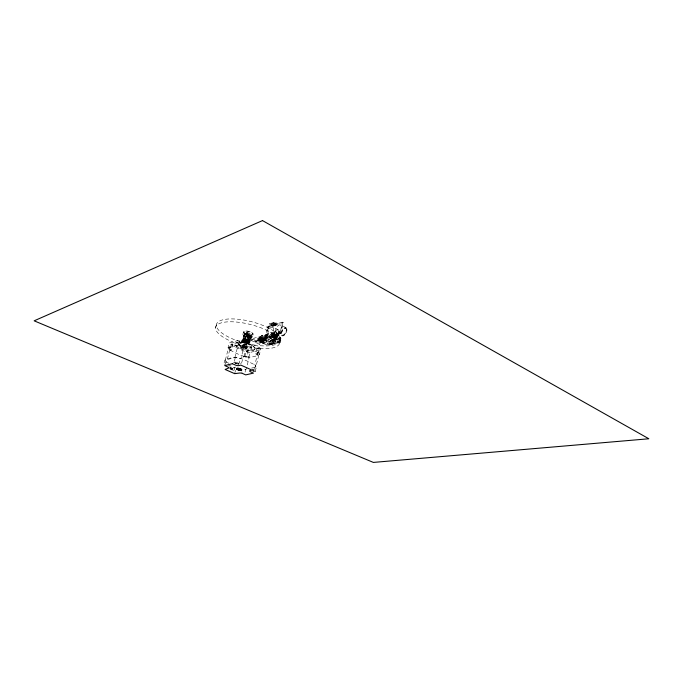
<?xml version="1.0" encoding="UTF-8"?>
<svg xmlns="http://www.w3.org/2000/svg" width="683" height="683" viewBox="0 0 683 683"><rect width="100%" height="100%" fill="white"/><g stroke="black" fill="none" stroke-linecap="round" stroke-linejoin="round"><path stroke-width="0.51" stroke-dasharray="3.42 2.56" d="M260.838 340.168L261.862 340.655A2.245 1.101 -64.4 0 0 262.639 342.362L263.937 342.012C263.467 334.952 269.623 337.18 265.713 342.857L262.921 341.526L261.973 341.713A2.254 1.101 -64.4 0 0 263.45 338.23A2.254 1.101 -64.4 0 0 261.179 339.272A2.254 1.101 -64.4 0 0 261.623 341.876C265.311 344.539 268.564 338.341 263.22 337.863M254.674 341.602C255.502 343.378 257.943 340.954 255.963 340.458C253.897 340.296 254.938 341.884 256.424 341.995M254.947 340.578L256.697 340.979M274.071 333.739C273.482 341.654 269.17 332.22 275.018 334.192C276.231 337.965 270.852 338.17 273.874 334.474A3.876 1.929 -64.1 0 1 277.981 330.401L278.212 330.521A3.876 1.929 -64.1 0 1 276.743 336.625A3.876 1.929 -64.1 0 1 274.071 334.525A3.876 1.929 -64.1 0 1 278.212 330.521M258.942 339.263L259.113 340.604L261.162 340.715C265.038 337.282 256.996 336.898 259.873 339.75L260.052 341.048L261.162 340.715M260.821 338.042L259.924 339.707M260.189 340.305C260.838 339.767 261.888 336.429 259.89 337.598M251.464 339.921L265.431 336.07L267.531 336.403L275.505 340.228L259.702 344.428L251.814 340.715L251.745 338.811L265.704 334.943L267.813 335.276L275.932 339.212L276.709 337.428L276.649 334.704L275.625 334.209L274.182 334.798M246.665 348.526L247.22 346.161M242.482 347.416L243.003 345.248M265.209 337.231L279.987 333.184L282.651 322.128L283.36 322.478L280.704 333.535L265.918 337.573L265.209 337.231L267.881 326.38L282.651 322.128M279.031 335.165L268.65 337.983L268.342 339.238L278.724 336.437L279.031 335.165L274.66 333.048L264.304 335.908L262.545 343.045L266.908 345.103L279.381 341.833L280.346 337.846L281.285 338.298L280.329 342.285L274.549 343.797L273.61 343.353L274.566 339.391L280.346 337.846M266.908 345.103L267.215 343.839L269.247 344.804L279.646 342.081L280.764 337.419L278.724 336.437M279.484 343.498A32.921 11.099 14.2 0 0 234.611 321.906A32.921 11.099 14.2 0 0 228.771 340.262A32.921 11.099 14.2 0 0 279.484 343.498L280.158 340.689A32.886 11.184 14.2 0 0 235.362 319.029A32.886 11.184 14.2 0 0 229.488 337.522A32.886 11.184 14.2 0 0 280.158 340.689M273.089 344.181L274.054 340.228L273.106 339.775L270.494 340.476L269.529 344.42L270.477 344.864L273.089 344.181L272.15 343.728L274.66 333.048M259.019 342.883L260.445 337.137L261.649 335.532L275.676 331.631L276.231 332.775L274.814 338.64L259.019 342.883L252.087 339.613L251.745 338.811M275.77 337.436L276.598 336.164L275.864 337.487L276.76 337.24L275.864 337.487M274.549 343.797L277.196 333.244L275.676 331.631M276.666 337.197L276.504 336.121M276.094 340.091L275.642 338.879L274.617 338.384L273.277 338.742L276.094 340.091L277.102 335.934L276.649 334.704L275.317 335.071L274.301 339.238L275.642 338.879A2.288 1.144 -64.2 0 0 277.494 336.429A2.288 1.144 -64.2 0 0 276.649 334.704L276.291 334.866A2.288 1.144 -64.2 0 0 274.805 337.154A2.288 1.144 -64.2 0 0 275.309 338.896L275.932 339.212M279.646 342.081L277.605 341.099L277.298 342.379L272.901 340.279L262.545 343.045M272.748 326.261L277.221 324.988L277.554 323.597L276.359 323.008L271.894 324.297L271.552 325.68L272.748 326.261C274.37 323.392 271.475 325.023 269.631 323.759C270.408 326.636 273.183 323.981 272.022 325.125M273.67 323.785L273.328 325.176L274.532 325.765L274.95 323.81L274.873 324.297M270.442 338.273C272.116 335.601 266.805 336.625 269.222 338.273C271.347 338.99 269.802 337.069 268.658 337.812M269.247 344.804L270.366 340.211L280.764 337.419M270.477 344.864L271.433 340.928L274.054 340.228M271.552 325.68L276.017 324.399L276.359 323.008M265.918 337.573L268.581 326.722L283.36 322.478M265.439 340.697A3.056 1.033 13.8 0 0 261.248 338.725A3.056 1.033 13.8 0 0 260.752 340.441A3.056 1.033 13.8 0 0 265.439 340.697L265.713 339.588A3.056 1.033 13.8 0 0 261.521 337.615A3.056 1.033 13.8 0 0 261.026 339.331A3.056 1.033 13.8 0 0 265.713 339.588M266.165 338.486C265.977 335.327 270.152 338.836 267.19 339.058C264.995 338.674 267.394 337.769 267.949 338.947M267.531 336.403L267.813 335.276M272.782 324.041L272.44 325.424L273.635 326.013C276.265 322.863 269.512 324.698 270.844 323.187M259.702 344.428L261.393 337.59L262.596 335.985L276.632 332.1M257.32 354.349C261.504 346.264 254.75 346.998 256.074 354.272C257.935 355.066 257.004 353.376 255.741 353.956M253.888 371.339L254.076 370.587A1.571 0.478 13.7 0 0 252.693 369.742M252.403 370.86L254.247 371.689L255.263 371.45L254.452 369.716L255.57 365.192C244.693 360.026 236.651 354.136 224.844 360.129L223.674 364.62L224.656 364.381M259.429 354.579L258.652 352.761L259.856 347.903L244.685 340.808L242.209 340.339L239.81 340.023L229.317 342.96L228.062 347.784L228.984 349.611C239.827 354.887 247.647 360.462 259.429 354.579L260.624 349.739L259.856 347.903M263.092 341.321L262.861 340.202L263.817 340.014L263.092 341.321L263.817 340.014M255.263 371.45L256.373 366.95L255.57 365.192M259.216 337.573A0.905 0.435 -64.4 0 1 258.942 338.973A0.905 0.435 -64.4 0 1 258.276 338.597A0.905 0.435 -64.4 0 1 259.216 337.573L263.476 339.741L262.673 340.988M254.879 349.235A10.365 3.381 14.1 0 0 241.466 342.396A10.365 3.381 14.1 0 0 238.478 347.647A10.365 3.381 14.1 0 0 254.879 349.235L254.904 349.124A10.365 3.381 14.1 0 0 241.5 342.277A10.365 3.381 14.1 0 0 238.504 347.536A10.365 3.381 14.1 0 0 254.904 349.124M257.081 340.971C256.876 337.872 261.017 341.269 258.123 341.534C255.954 341.167 258.242 340.254 258.848 341.406M258.439 340.569L258.874 339.349L260.471 339.835L260.035 341.141L258.439 340.655L259.13 340.305M259.514 339.22L259.796 338.111M251.814 340.715L252.087 339.613M245.052 372.124L245.718 369.46L243.379 369.136M248.783 357.26L249.978 352.488L260.624 349.739M251.489 348.339A6.847 2.228 14.1 0 0 242.755 343.797A6.847 2.228 14.1 0 0 240.587 347.212A6.847 2.228 14.1 0 0 251.489 348.339L251.796 347.092A6.847 2.237 14.1 0 0 243.071 342.542A6.847 2.237 14.1 0 0 240.903 345.974A6.847 2.237 14.1 0 0 251.796 347.092M241.569 363.271L243.37 356.159A15.589 5.003 14.1 0 0 249.244 357.124L246.187 369.332A15.666 4.832 14 0 1 244.266 369.102M247.007 343.037L248.467 337.248L245.342 336.301L243.865 342.089L247.007 343.037L247.434 343.088L248.868 337.06L250.285 337.3L248.492 343.122L247.408 342.849M249.09 335.14L245.334 334.235L243.84 340.373L243.515 340.091L247.622 340.962L249.09 335.14L249.978 335.268C244.275 348.014 254.691 337.914 249.73 335.438L248.253 341.261M244.053 356.483L245.257 351.719L230.239 344.813L229.317 342.96M246.051 348.432A1.554 0.504 14.1 0 0 243.899 347.442A1.554 0.504 14.1 0 0 243.669 348.279A1.554 0.504 14.1 0 0 246.051 348.432L249.833 333.475A1.545 0.529 14.2 0 0 247.707 332.459A1.545 0.529 14.2 0 0 247.468 333.338A1.545 0.529 14.2 0 0 249.833 333.475M247.622 340.962L248.134 340.919L249.602 335.097M247.929 342.866L249.397 337.069M248.663 341.509L250.132 335.686M245.035 356.68C245.163 347.647 250.704 351.54 246.136 357.183C244.147 356.996 245.795 355.997 246.58 357.064M248.492 343.122L250.507 336.01L251.002 335.959M250.507 336.01L251.335 336.446L249.696 342.789C248.125 342.234 251.079 342.482 249.201 342.063L250.781 335.771M249.15 342.533L250.712 336.54L251.335 336.446M248.825 343.088L249.526 342.9L251.156 336.992L250.712 336.54M252.377 337.18A4.96 1.673 14.2 0 0 246.136 333.816A4.96 1.673 14.2 0 0 244.437 336.343A4.96 1.673 14.2 0 0 252.377 337.18L253.051 334.482A4.952 1.682 14.2 0 0 246.828 331.11A4.952 1.682 14.2 0 0 245.12 333.663A4.952 1.682 14.2 0 0 253.051 334.482M234.662 373.652L235.626 369.87M242.832 341.415L244.309 335.618C244.463 335.199 244.429 335.071 244.138 334.585L242.491 340.928L244.113 341.927L245.59 336.13L244.309 335.618M243.942 334.96L242.465 340.766L243.105 340.843L244.685 334.841M243.054 341.602L245.334 334.235M243.327 341.363L245.001 334.269M241.987 347.271C246.281 339.067 239.391 339.869 240.732 347.186C242.627 348.006 241.645 346.264 240.39 346.862M243.703 341.679L245.18 335.882M244.412 340.313L245.897 334.499M238.606 363.638A1.588 0.487 14 0 1 236.181 363.467A1.588 0.487 14 0 1 236.395 362.647A1.588 0.487 14 0 1 238.606 363.638L238.256 364.671M244.241 342.268L245.709 336.48M240.544 363.458L239.084 362.801L240.245 358.242M243.028 347.673L246.836 332.706M244.745 342.226L246.213 336.429M245.351 340.134L246.828 334.311M245.299 342.431L247.169 334.602M245.351 342.67L246.828 336.881M245.803 342.798L247.767 334.721M246.563 340.382L248.04 334.559M246.068 342.644L247.536 336.847M247.058 340.757L248.484 334.679M246.665 342.764L248.134 336.967M234.875 357.576L238.085 345.06A15.589 5.003 14.1 0 1 244.13 346.042L240.954 358.575A15.666 4.832 14 0 0 234.875 357.576L225.356 360.018A15.666 4.832 14 0 0 226.525 362.221L229.719 349.935A15.589 5.003 14.1 0 1 228.566 347.664L238.085 345.06M238.384 344.582L238.7 343.336M236.677 363.757A1.912 0.589 14 0 1 236.011 363.518L233.176 362.246L234.175 361.99L235.345 357.44M228.062 347.784L238.555 344.915L239.81 340.023M229.829 368.794L233.321 370.331L234.047 367.497L235.976 367.036M235.319 363.629L235.515 362.869M242.832 334.653L243.515 331.964M233.321 370.331L234.149 370.135L234.85 367.411M243.105 340.843L242.653 340.39L244.309 334.474L244.975 334.653M225.356 360.018L228.566 347.664M224.869 365.482L225.791 361.905L224.844 360.129M228.984 349.611L230.239 344.813M229.795 349.73C229.975 340.638 235.558 344.505 230.922 350.242C228.907 350.055 230.547 349.03 231.366 350.123M215.606 327.652L216.357 324.852M274.267 334.73L277.102 335.934M266.805 338.213L265.03 337.761M258.712 339.468L260.479 339.912M260.146 341.09L257.371 339.946M270.716 337.146L268.931 336.693M268.163 337.897L266.438 337.368M259.822 337.667L260.752 338.111M273.32 336.745L274.566 337.291M252.027 370.109L253.026 369.068L254.452 369.716M278.741 338.888A1.511 0.76 -64.2 0 1 279.535 339.921A1.511 0.76 -64.2 0 1 278.092 341.56L278.049 341.602A1.511 0.76 -64.2 0 1 277.358 340.518A1.511 0.76 -64.2 0 1 278.681 338.862L279.834 339.349M275.018 334.192L273.874 334.474A3.876 1.929 -64.1 0 0 276.513 336.514A3.876 1.929 -64.1 0 0 277.981 330.401M232.596 344.949C234.073 342.815 228.472 344.642 232.732 344.847M246.119 335.515L246.648 335.122M243.208 342.021C244.727 339.835 239.024 341.722 243.353 341.918M247.758 351.933C249.244 349.833 243.686 351.634 247.903 351.839M258.49 349.15C260.01 346.998 254.349 348.859 258.635 349.047M278.092 341.56L278.297 341.44A1.511 0.76 -64.2 0 0 279.142 340.006A1.511 0.76 -64.2 0 0 278.886 338.896M231.23 369.264C229.462 368.504 235.772 368.538 231.067 368.487M230.077 368.043C231.631 372.056 233.134 364.491 230.239 368.829M231.614 367.676L231.776 368.453M232.604 368.111L232.766 368.897M274.156 335.08L275.172 335.584M247.144 346.443A2.177 0.709 14.1 0 0 244.642 344.966A2.177 0.709 14.1 0 0 243.566 345.931A2.177 0.709 14.1 0 0 247.144 346.443L247.861 346.068A2.8 0.914 14.1 0 0 244.651 344.164A2.8 0.914 14.1 0 0 243.259 345.41A2.8 0.914 14.1 0 0 247.861 346.068M275.266 334.371L275.625 334.209A2.288 1.144 -64.2 0 1 276.128 336.847A2.288 1.144 -64.2 0 1 273.772 337.914A2.288 1.144 -64.2 0 1 275.266 334.371L276.752 335.088M249.969 337.018L250.985 337.103M243.84 340.373L242.824 340.279M264.953 337.897L263.655 338.256A2.245 1.101 -64.4 0 0 261.862 340.655M275.505 339.844L281.285 338.298M267.215 343.839L277.605 341.099M251.532 368.094L256.373 366.95M265.081 338.734C268.12 340.45 265.132 338.111 262.639 337.769L263.937 337.411L266.729 338.742L263.971 338.23A2.245 1.101 -64.4 0 1 264.449 339.955A2.245 1.101 -64.4 0 1 262.998 342.2L265.713 342.857M249.534 341.773L249.201 342.063M273.55 322.436C272.15 323.332 276.478 321.966 275.821 323.99C274.643 322.256 271.416 323.401 272.662 322.743M271.757 322.965C270.494 323.99 274.387 322.145 274.865 324.382M269.7 323.981L269.981 323.477M275.889 323.571L275.591 324.092M243.669 341.782L241.551 341.252M233.048 344.719L230.965 344.189M258.934 348.911L256.842 348.381M248.202 351.702L246.145 351.182M248.467 337.248L248.868 337.06M229.608 367.548L229.625 366.788M238.555 344.915L243.438 345.709L258.652 352.761M249.978 352.488L245.257 351.719M234.175 361.99L239.084 362.801M229.787 368.205L234.149 370.135M227.951 364.79L234.047 367.497M225.791 361.905L229.94 363.74M261.973 341.713L263.459 342.422M259.096 340.578L260.078 341.056M261.043 341.773L262.067 342.26M263.425 339.468L266.225 340.8M261.085 338.725L262.016 339.169M270.716 343.472L271.655 343.916M258.959 339.203L259.899 339.647M258.413 339.186L262.724 341.338M271.928 340.732L272.867 341.184M268.342 339.238L270.366 340.211M270.494 340.476L271.433 340.928M260.445 337.137L261.879 337.795M263.792 338.973A1.622 0.794 -64.4 0 1 263.331 341.474A1.622 0.794 -64.4 0 1 262.118 340.826A1.622 0.794 -64.4 0 1 263.792 338.973L264.005 339.075A1.622 0.794 -64.4 0 1 263.544 341.577A1.622 0.794 -64.4 0 1 262.323 340.928A1.622 0.794 -64.4 0 1 264.005 339.075M261.691 338.375A1.118 0.546 -64.4 0 1 261.333 340.125A1.118 0.546 -64.4 0 1 260.522 339.613A0.905 0.444 -64.4 0 1 261.418 338.64A0.905 0.444 -64.4 0 1 261.068 340.066A0.905 0.444 -64.4 0 1 260.471 339.562A0.99 0.487 -64.4 0 1 261.538 338.597A0.99 0.487 -64.4 0 1 261.154 340.168A0.99 0.487 -64.4 0 1 260.488 339.613A1.118 0.546 -64.4 0 1 261.691 338.375L263.578 339.272M279.381 341.833L280.329 342.285M277.614 341.637L278.553 342.089M264.304 335.908L268.65 337.983M261.649 335.532L262.596 335.985M272.039 335.601A1.682 0.837 -64.2 0 0 273.191 336.523A1.682 0.837 -64.2 0 0 273.832 333.867A1.682 0.837 -64.2 0 0 272.039 335.601L272.969 336.087M271.484 335.592L276.598 338.008M274.694 337.351L275.719 337.846M273.277 336.77L274.464 337.257M268.547 335.071L274.173 337.769M272.175 337.018L273.166 337.513M276.922 335.379A1.648 0.82 -64.2 0 1 276.47 337.923A1.648 0.82 -64.2 0 1 275.198 337.274A1.648 0.82 -64.2 0 1 276.922 335.379L277.136 335.481A1.648 0.828 -64.2 0 1 276.683 338.025A1.648 0.828 -64.2 0 1 275.411 337.376A1.648 0.828 -64.2 0 1 277.136 335.481M272.969 333.996L273.909 334.448M272.901 334.064L273.84 334.516M272.304 333.944A0.922 0.452 -64.2 0 1 272.03 335.37A0.922 0.452 -64.2 0 1 271.339 334.986A0.922 0.452 -64.2 0 1 272.304 333.944L277.494 336.429M267.873 328.045L268.573 328.386M276.231 332.775L277.196 333.244M276.265 332.937L281.917 335.686M276.231 334.303L277.255 334.798M279.979 331.477A0.914 0.461 -64 0 1 279.637 332.92A0.914 0.461 -64 0 1 279.006 332.425A0.914 0.461 -64 0 1 279.979 331.477L280.696 331.827A0.914 0.461 -64 0 1 280.346 333.261A0.914 0.461 -64 0 1 279.714 332.766A0.914 0.461 -64 0 1 280.696 331.827M268.735 326.491A0.896 0.435 -64 0 1 268.393 327.891A0.896 0.435 -64 0 1 267.787 327.413A0.896 0.435 -64 0 1 268.735 326.491L269.444 326.833A0.896 0.435 -64 0 1 269.093 328.233A0.896 0.435 -64 0 1 268.487 327.755A0.896 0.435 -64 0 1 269.444 326.833M267.881 326.38L268.581 326.722M279.987 333.184L280.704 333.535M279.099 333.065L279.808 333.415M272.893 327.259A4.491 2.211 -64.1 0 1 271.177 334.329A4.491 2.211 -64.1 0 1 268.112 331.921A4.491 2.211 -64.1 0 1 272.893 327.259L278.502 330A4.474 2.228 -64.1 0 1 276.811 337.052A4.474 2.228 -64.1 0 1 273.721 334.627A4.474 2.228 -64.1 0 1 278.502 330M276.017 324.399L277.221 324.988M280.662 325.048A4.533 2.262 -63.9 0 1 278.946 332.186A4.533 2.262 -63.9 0 1 275.795 329.761A4.533 2.262 -63.9 0 1 280.662 325.048L286.297 327.823A4.516 2.28 -63.9 0 1 284.615 334.943A4.516 2.28 -63.9 0 1 281.43 332.51A4.516 2.28 -63.9 0 1 286.297 327.823M285.767 328.233A3.919 1.972 -63.9 0 1 284.307 334.405A3.919 1.972 -63.9 0 1 281.558 332.297A3.919 1.972 -63.9 0 1 285.767 328.233L286.006 328.352A3.919 1.972 -63.9 0 1 284.538 334.516A3.919 1.972 -63.9 0 1 281.789 332.408A3.919 1.972 -63.9 0 1 286.006 328.352M242.687 344.949L243.114 345.572M248.86 335.686L248.988 335.976A1.315 0.444 14.2 0 1 246.956 335.823A1.315 0.444 14.2 0 1 247.161 335.088A1.315 0.444 14.2 0 1 248.971 335.942M254.076 370.587A1.571 0.478 13.7 0 1 252.403 370.664M241.5 372.056A1.861 0.555 13.9 0 1 242.2 372.218M238.589 363.937A1.912 0.589 14 0 1 237.402 363.919M230.376 367.48C230.709 368.999 231.435 366.6 230.376 367.48M274.566 323.52L274.224 324.92L275.42 325.509L275.761 324.109L274.566 323.52M275.462 323.264L275.121 324.656L276.316 325.245L276.658 323.853L275.462 323.264M257.926 352.445L254.853 364.876A15.666 4.832 14 0 1 255.843 367.061L258.9 354.69A15.589 5.003 14.1 0 0 257.926 352.445M262.281 340.578A1.118 0.546 -64.4 0 0 262.648 338.828A1.118 0.546 -64.4 0 0 261.478 340.066A1.118 0.546 -64.4 0 0 262.281 340.578M275.24 337.103A1.144 0.572 -64.2 0 0 275.676 335.302A1.144 0.572 -64.2 0 0 274.455 336.48A1.144 0.572 -64.2 0 0 275.24 337.103M274.276 336.642A1.144 0.572 -64.2 0 0 274.72 334.832A1.144 0.572 -64.2 0 0 273.49 336.019A1.144 0.572 -64.2 0 0 274.276 336.642M276.35 337.445A0.914 0.461 -64.2 0 0 276.615 336.027A0.914 0.461 -64.2 0 0 275.65 337.069A0.914 0.461 -64.2 0 0 276.35 337.445M274.344 337.078A1.682 0.837 -64.2 0 0 274.984 334.422A1.682 0.837 -64.2 0 0 273.191 336.156A1.682 0.837 -64.2 0 0 274.344 337.078M273.123 336.045A1.007 0.504 -64.2 0 0 273.507 334.448A1.007 0.504 -64.2 0 0 272.432 335.49A1.007 0.504 -64.2 0 0 273.123 336.045M274.276 336.599A1.007 0.504 -64.2 0 0 274.66 335.012A1.007 0.504 -64.2 0 0 273.584 336.045A1.007 0.504 -64.2 0 0 274.276 336.599M273.183 336.019A0.922 0.452 -64.2 0 0 273.541 334.568A0.922 0.452 -64.2 0 0 272.56 335.515A0.922 0.452 -64.2 0 0 273.183 336.019M274.19 336.497A0.914 0.452 -64.2 0 0 274.54 335.054A0.914 0.452 -64.2 0 0 273.567 335.993A0.914 0.452 -64.2 0 0 274.19 336.497M272.338 343.686A1.494 0.743 -64.4 0 0 273.029 341.287A1.494 0.743 -64.4 0 0 271.416 342.678A1.494 0.743 -64.4 0 0 272.338 343.686M271.399 343.233A1.503 0.743 -64.4 0 0 272.09 340.843A1.503 0.743 -64.4 0 0 270.477 342.226A1.503 0.743 -64.4 0 0 271.399 343.233M279.245 341.893A1.511 0.76 -64.2 0 0 279.987 339.468A1.511 0.76 -64.2 0 0 278.348 340.791A1.511 0.76 -64.2 0 0 279.245 341.893M263.237 341.124A1.127 0.555 -64.4 0 0 263.706 339.34A1.127 0.555 -64.4 0 0 262.511 340.458A1.127 0.555 -64.4 0 0 263.237 341.124M276.248 337.615A1.144 0.572 -64.2 0 0 276.709 335.805A1.144 0.572 -64.2 0 0 275.48 336.95A1.144 0.572 -64.2 0 0 276.248 337.615M261.213 340.638A1.648 0.803 -64.4 0 0 261.854 338.025A1.648 0.803 -64.4 0 0 260.112 339.716A1.648 0.803 -64.4 0 0 261.213 340.638M260.069 340.091A1.656 0.803 -64.4 0 0 260.718 337.479A1.656 0.803 -64.4 0 0 258.968 339.178A1.656 0.803 -64.4 0 0 260.069 340.091M260.01 339.622A0.99 0.487 -64.4 0 0 260.394 338.051A0.99 0.487 -64.4 0 0 259.352 339.075A0.99 0.487 -64.4 0 0 260.01 339.622M260.069 339.596A0.905 0.435 -64.4 0 0 260.428 338.17A0.905 0.435 -64.4 0 0 259.472 339.092A0.905 0.435 -64.4 0 0 260.069 339.596M263.22 341.005A0.896 0.444 -64.4 0 0 263.493 339.605A0.896 0.444 -64.4 0 0 262.554 340.621A0.896 0.444 -64.4 0 0 263.22 341.005M246.751 336.147A1.545 0.521 14.2 0 0 249.124 336.284A1.545 0.521 14.2 0 0 246.99 335.276A1.545 0.521 14.2 0 0 246.751 336.147M242.738 348.031A2.177 0.709 14.1 0 0 246.409 348.808A2.177 0.709 14.1 0 0 244.471 347.305A2.177 0.709 14.1 0 0 242.738 348.031M245.308 341.833A1.554 0.512 14.1 0 0 247.681 341.978A1.554 0.512 14.1 0 0 245.547 340.971A1.554 0.512 14.1 0 0 245.308 341.833M245.291 333.466A4.764 1.622 14.2 0 0 252.915 334.26A4.764 1.622 14.2 0 0 246.93 331.016A4.764 1.622 14.2 0 0 245.291 333.466M247.4 333.202A1.733 0.589 14.2 0 0 250.055 333.347A1.733 0.589 14.2 0 0 247.673 332.211A1.733 0.589 14.2 0 0 247.4 333.202"/><path stroke-width="1.02" d="M262.503 220.583L34.15 320.822L373.362 462.417L648.85 438.768L262.503 220.583M232.365 363.706L224.758 365.593L227.584 366.839A2.715 0.82 14.2 0 1 228.293 368.171L225.117 369.452L234.662 373.652L239.34 373.055A2.681 0.803 13.8 0 1 242.977 373.661L245.726 374.882L253.444 373.123L250.687 371.885A2.723 0.828 13.7 0 1 250.055 370.57L252.027 370.109L240.886 365.106L238.922 365.584A2.758 0.845 14 0 1 235.2 364.97L232.365 363.706M237.112 369.418A2.638 0.794 13.9 0 0 241.517 370.203A2.638 0.794 13.9 0 0 238.777 368.47A2.638 0.794 13.9 0 0 237.112 369.418M237.146 369.298A2.638 0.794 13.9 0 0 241.543 370.092A2.638 0.794 13.9 0 0 238.802 368.359A2.638 0.794 13.9 0 0 237.146 369.298M237.718 369.401A2.134 0.649 13.9 0 0 241.184 369.862A2.134 0.649 13.9 0 0 238.589 368.478A2.134 0.649 13.9 0 0 237.718 369.401"/></g></svg>
